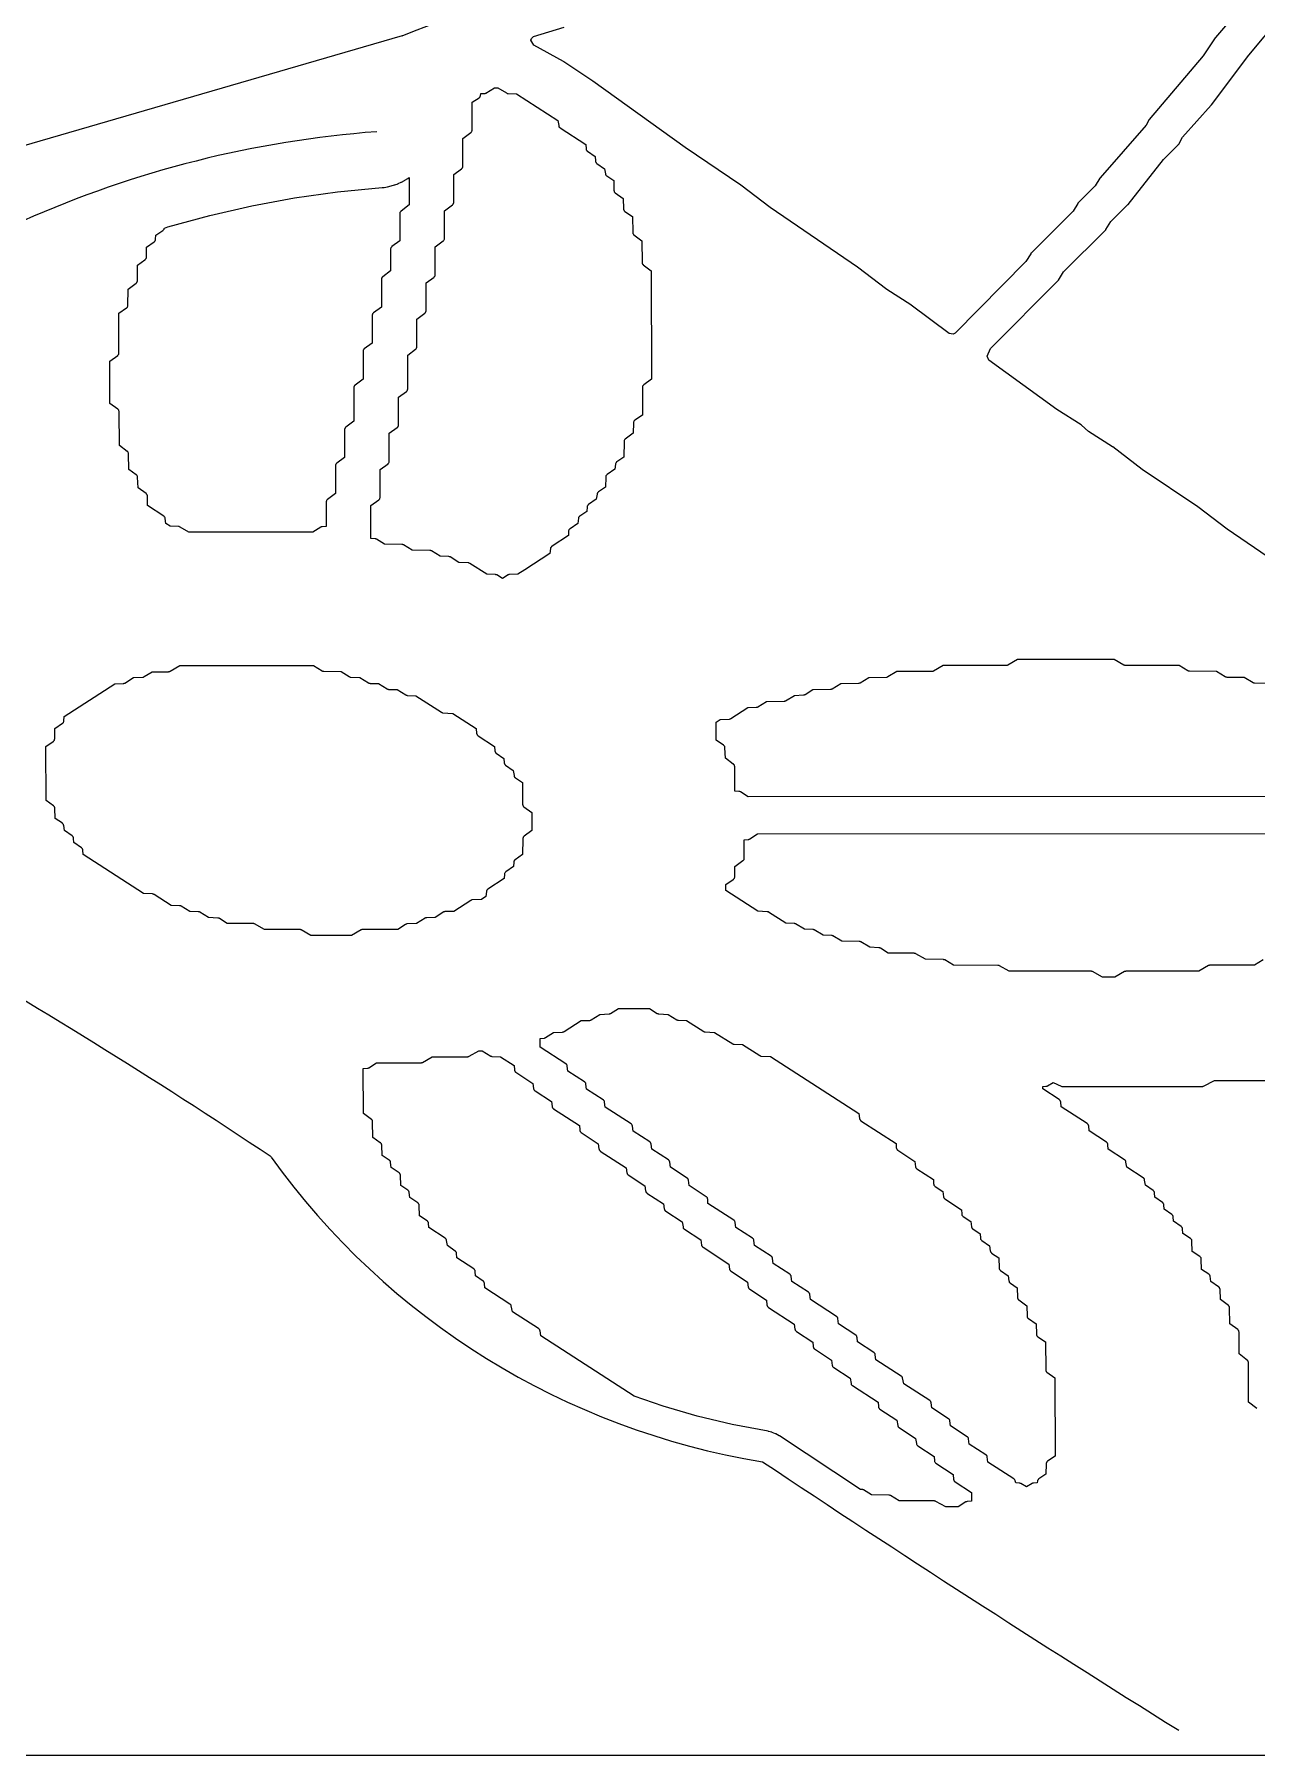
# Model space of a CAD drawing. Header units: inches. Extents: x 36 to 81.4, y 17.3 to 55.9.
# Drawn here: x 50.73 to 60.43, y 17.31 to 30.96 of the extents above; entities that cross this region are included whole.
import ezdxf

# ---------------------------------------------------------------- set-up
doc = ezdxf.new("R2010")
doc.units = ezdxf.units.IN
doc.layers.add('01_ORIGINAL_CAD', color=7, linetype='Continuous', lineweight=20)
doc.layers.add('03_ADDED_AREAS_SAME_COMPOSITION', color=7, linetype='Continuous', lineweight=15)

msp = doc.modelspace()

# ---------------------------------------------------------------- linework, layer by layer
at = {"layer": '01_ORIGINAL_CAD'}
msp.add_line((71.442, 17.312), (36.248, 17.312), dxfattribs=at)
for points in [[(53.65, 30.945, -0.14301), (60.243, 31.63, -0.286424), (65.36, 28.431), (66.481, 23.89, -0.272091), (64.9, 18.954), (63.661, 17.533)], [(53.65, 30.945), (50.4, 30.004), (48.095, 29.84), (45.427, 29.473), (42.376, 26.597), (41.758, 26.597, -0.10797), (36.248, 22.954)]]:
    msp.add_lwpolyline(points, format="xyb", dxfattribs=at)
for centre, radius, start, end in [((54.073, 21.787), 8.422, 94.2501, 114.0352), ((27.349, -15.654), 45.391, 56.1832, 60.407), ((57.468, 25.543), 5.979, 215.6658, 260.7622), ((129.159, 128.7), 131.041, 236.3299, 238.04792)]:
    msp.add_arc(centre, radius, start, end, dxfattribs=at)
at = {"layer": '03_ADDED_AREAS_SAME_COMPOSITION'}
for points in [[(60.277, 31.137), (60.101, 30.932), (60.099, 30.93), (60.003, 30.788), (59.576, 30.282), (59.574, 30.28), (59.573, 30.277), (59.552, 30.237), (59.187, 29.821), (59.184, 29.817), (59.147, 29.756), (59.013, 29.622), (59.011, 29.619), (59.009, 29.617), (58.972, 29.556), (58.64, 29.224), (58.638, 29.222), (58.637, 29.219), (58.597, 29.156), (58.038, 28.589), (58.02, 28.581), (57.99, 28.587), (57.688, 28.812), (57.686, 28.813), (57.494, 28.935), (57.263, 29.112), (57.262, 29.113), (56.569, 29.584), (56.338, 29.762), (56.337, 29.763), (55.894, 30.06), (55.163, 30.587), (55.162, 30.588), (54.932, 30.741), (54.93, 30.742), (54.695, 30.873), (54.671, 30.911), (54.676, 30.926), (54.693, 30.94), (54.935, 31.015)], [(60.887, 26.563), (60.194, 27.034), (59.963, 27.212), (59.962, 27.213), (59.519, 27.509), (59.288, 27.687), (59.286, 27.688), (59.095, 27.809), (59.04, 27.86), (59.036, 27.863), (58.844, 27.985), (58.305, 28.374), (58.29, 28.406), (58.317, 28.468), (58.854, 29.006), (58.856, 29.008), (58.857, 29.01), (58.897, 29.074), (59.229, 29.406), (59.231, 29.408), (59.232, 29.41), (59.272, 29.474), (59.406, 29.608), (59.408, 29.61), (59.69, 29.966), (59.806, 30.083), (59.808, 30.086), (59.81, 30.088), (59.841, 30.143), (60.068, 30.397), (60.069, 30.399), (60.366, 30.792), (60.732, 31.232)], [(61.318, 24.915), (56.395, 24.913), (56.333, 24.952), (56.33, 24.954), (56.327, 24.955), (56.325, 24.956), (56.322, 24.956), (56.289, 24.959), (56.288, 25.153), (56.287, 25.156), (56.287, 25.16), (56.286, 25.163), (56.284, 25.166), (56.282, 25.168), (56.28, 25.171), (56.277, 25.173), (56.214, 25.219), (56.211, 25.302), (56.211, 25.305), (56.21, 25.308), (56.209, 25.311), (56.207, 25.314), (56.205, 25.317), (56.203, 25.319), (56.2, 25.322), (56.14, 25.363), (56.14, 25.505), (56.172, 25.526), (56.245, 25.53), (56.248, 25.53), (56.252, 25.531), (56.254, 25.532), (56.257, 25.534), (56.393, 25.621), (56.459, 25.623), (56.462, 25.623), (56.465, 25.624), (56.468, 25.625), (56.471, 25.627), (56.54, 25.669), (56.68, 25.671), (56.683, 25.671), (56.686, 25.672), (56.689, 25.673), (56.692, 25.674), (56.762, 25.717), (56.835, 25.721), (56.839, 25.722), (56.842, 25.722), (56.845, 25.723), (56.847, 25.725), (56.909, 25.764), (57.049, 25.766), (57.052, 25.767), (57.055, 25.767), (57.058, 25.768), (57.061, 25.77), (57.13, 25.812), (57.27, 25.814), (57.273, 25.814), (57.276, 25.815), (57.28, 25.816), (57.283, 25.818), (57.352, 25.86), (57.491, 25.862), (57.495, 25.862), (57.498, 25.863), (57.501, 25.864), (57.504, 25.866), (57.573, 25.908), (57.852, 25.908), (57.855, 25.909), (57.859, 25.909), (57.862, 25.91), (57.865, 25.912), (57.942, 25.956), (58.443, 25.956), (58.446, 25.957), (58.449, 25.957), (58.452, 25.958), (58.455, 25.96), (58.532, 26.004), (59.297, 26.004), (59.374, 25.96), (59.377, 25.959), (59.38, 25.958), (59.383, 25.957), (59.386, 25.957), (59.813, 25.957), (59.883, 25.915), (59.886, 25.913), (59.889, 25.912), (59.892, 25.911), (59.895, 25.911), (60.109, 25.909), (60.178, 25.867), (60.181, 25.865), (60.184, 25.864), (60.187, 25.864), (60.191, 25.863), (60.33, 25.861), (60.4, 25.819), (60.403, 25.818), (60.406, 25.817), (60.409, 25.816), (60.412, 25.816), (60.552, 25.814)], [(60.48, 23.621), (60.411, 23.579), (60.058, 23.578), (60.055, 23.578), (60.052, 23.577), (60.049, 23.576), (60.046, 23.575), (59.969, 23.531), (59.394, 23.53), (59.391, 23.53), (59.387, 23.529), (59.384, 23.528), (59.381, 23.527), (59.304, 23.483), (59.205, 23.483), (59.127, 23.527), (59.124, 23.528), (59.121, 23.529), (59.118, 23.53), (59.115, 23.53), (58.466, 23.53), (58.389, 23.574), (58.386, 23.576), (58.383, 23.577), (58.379, 23.577), (58.376, 23.577), (58.023, 23.578), (57.954, 23.62), (57.951, 23.621), (57.948, 23.622), (57.945, 23.623), (57.941, 23.623), (57.801, 23.625), (57.724, 23.669), (57.721, 23.671), (57.718, 23.672), (57.715, 23.672), (57.711, 23.673), (57.506, 23.673), (57.444, 23.712), (57.442, 23.714), (57.439, 23.715), (57.435, 23.716), (57.432, 23.716), (57.359, 23.72), (57.289, 23.763), (57.286, 23.764), (57.283, 23.765), (57.279, 23.766), (57.276, 23.766), (57.137, 23.768), (57.067, 23.81), (57.064, 23.812), (57.061, 23.813), (57.058, 23.814), (57.055, 23.814), (56.989, 23.816), (56.919, 23.858), (56.916, 23.859), (56.913, 23.861), (56.91, 23.861), (56.907, 23.862), (56.841, 23.863), (56.771, 23.906), (56.769, 23.907), (56.766, 23.908), (56.762, 23.909), (56.759, 23.909), (56.694, 23.911), (56.557, 23.998), (56.555, 24), (56.552, 24.001), (56.549, 24.002), (56.545, 24.002), (56.472, 24.006), (56.217, 24.17), (56.217, 24.217), (56.277, 24.258), (56.28, 24.26), (56.282, 24.263), (56.284, 24.265), (56.286, 24.268), (56.287, 24.271), (56.288, 24.275), (56.288, 24.278), (56.29, 24.36), (56.353, 24.407), (56.356, 24.409), (56.358, 24.411), (56.36, 24.414), (56.362, 24.417), (56.363, 24.42), (56.363, 24.423), (56.364, 24.427), (56.364, 24.573), (56.396, 24.576), (56.399, 24.576), (56.402, 24.577), (56.405, 24.578), (56.408, 24.58), (56.469, 24.619), (62.254, 24.622)], [(60.43, 20.064), (60.365, 20.115), (60.364, 20.426), (60.364, 20.429), (60.363, 20.432), (60.362, 20.435), (60.361, 20.438), (60.359, 20.441), (60.357, 20.443), (60.355, 20.445), (60.29, 20.497), (60.289, 20.67), (60.288, 20.673), (60.288, 20.676), (60.287, 20.679), (60.285, 20.682), (60.283, 20.685), (60.281, 20.688), (60.278, 20.69), (60.215, 20.736), (60.214, 20.861), (60.214, 20.864), (60.213, 20.867), (60.212, 20.87), (60.211, 20.873), (60.209, 20.876), (60.207, 20.878), (60.204, 20.881), (60.141, 20.927), (60.138, 21.009), (60.137, 21.013), (60.137, 21.016), (60.135, 21.019), (60.134, 21.022), (60.132, 21.025), (60.129, 21.027), (60.127, 21.029), (60.065, 21.071), (60.059, 21.112), (60.059, 21.115), (60.058, 21.118), (60.057, 21.12), (60.055, 21.123), (60.053, 21.125), (60.051, 21.128), (60.048, 21.129), (59.992, 21.166), (59.989, 21.248), (59.989, 21.251), (59.988, 21.254), (59.987, 21.258), (59.985, 21.26), (59.983, 21.263), (59.981, 21.266), (59.978, 21.268), (59.918, 21.309), (59.915, 21.391), (59.915, 21.394), (59.914, 21.398), (59.913, 21.401), (59.911, 21.404), (59.909, 21.406), (59.907, 21.409), (59.904, 21.411), (59.843, 21.452), (59.841, 21.487), (59.84, 21.49), (59.84, 21.493), (59.838, 21.496), (59.837, 21.499), (59.835, 21.502), (59.832, 21.504), (59.83, 21.506), (59.769, 21.548), (59.767, 21.583), (59.766, 21.586), (59.765, 21.589), (59.764, 21.592), (59.763, 21.595), (59.761, 21.597), (59.758, 21.599), (59.756, 21.601), (59.695, 21.643), (59.693, 21.678), (59.692, 21.681), (59.691, 21.684), (59.69, 21.687), (59.688, 21.69), (59.686, 21.693), (59.684, 21.695), (59.682, 21.697), (59.621, 21.739), (59.618, 21.773), (59.618, 21.777), (59.617, 21.78), (59.616, 21.783), (59.614, 21.785), (59.612, 21.788), (59.61, 21.79), (59.608, 21.792), (59.546, 21.835), (59.54, 21.875), (59.54, 21.878), (59.539, 21.881), (59.537, 21.884), (59.536, 21.886), (59.534, 21.889), (59.532, 21.891), (59.529, 21.893), (59.398, 21.978), (59.392, 22.018), (59.392, 22.021), (59.391, 22.024), (59.389, 22.027), (59.388, 22.029), (59.386, 22.032), (59.383, 22.034), (59.381, 22.036), (59.25, 22.12), (59.248, 22.155), (59.248, 22.158), (59.247, 22.161), (59.245, 22.164), (59.244, 22.167), (59.242, 22.17), (59.24, 22.172), (59.237, 22.174), (59.101, 22.264), (59.096, 22.304), (59.095, 22.307), (59.094, 22.31), (59.093, 22.313), (59.091, 22.316), (59.089, 22.318), (59.087, 22.32), (59.085, 22.322), (58.879, 22.455), (58.874, 22.495), (58.873, 22.498), (58.872, 22.501), (58.871, 22.504), (58.869, 22.506), (58.867, 22.509), (58.865, 22.511), (58.863, 22.513), (58.733, 22.597), (58.733, 22.617), (58.757, 22.618), (58.76, 22.618), (58.763, 22.619), (58.766, 22.62), (58.769, 22.622), (58.815, 22.649), (58.877, 22.619), (58.879, 22.618), (58.882, 22.617), (58.885, 22.616), (58.888, 22.616), (59.995, 22.617), (59.998, 22.617), (60.001, 22.617), (60.004, 22.618), (60.007, 22.619), (60.093, 22.664), (60.52, 22.665)]]:
    msp.add_lwpolyline(points, dxfattribs=at)
for points in [[(54.478, 30.493), (54.481, 30.491), (54.484, 30.49), (54.487, 30.489), (54.49, 30.489), (54.556, 30.487), (54.886, 30.274), (54.892, 30.234), (54.892, 30.231), (54.893, 30.228), (54.894, 30.226), (54.896, 30.223), (54.898, 30.221), (54.9, 30.219), (54.903, 30.217), (55.107, 30.084), (55.11, 30.05), (55.11, 30.047), (55.111, 30.043), (55.112, 30.041), (55.114, 30.038), (55.116, 30.035), (55.118, 30.033), (55.121, 30.031), (55.181, 29.989), (55.184, 29.954), (55.184, 29.951), (55.185, 29.948), (55.186, 29.945), (55.188, 29.942), (55.19, 29.94), (55.192, 29.937), (55.195, 29.935), (55.256, 29.893), (55.262, 29.853), (55.263, 29.85), (55.264, 29.847), (55.265, 29.844), (55.266, 29.842), (55.268, 29.839), (55.271, 29.837), (55.273, 29.835), (55.329, 29.799), (55.33, 29.722), (55.33, 29.719), (55.331, 29.716), (55.332, 29.713), (55.333, 29.71), (55.335, 29.707), (55.338, 29.705), (55.34, 29.702), (55.403, 29.656), (55.406, 29.574), (55.407, 29.57), (55.408, 29.567), (55.409, 29.564), (55.41, 29.561), (55.412, 29.558), (55.415, 29.556), (55.417, 29.554), (55.477, 29.513), (55.479, 29.388), (55.479, 29.385), (55.479, 29.382), (55.481, 29.379), (55.482, 29.376), (55.484, 29.373), (55.486, 29.371), (55.489, 29.368), (55.552, 29.322), (55.553, 29.15), (55.553, 29.147), (55.554, 29.143), (55.555, 29.14), (55.557, 29.137), (55.559, 29.135), (55.561, 29.132), (55.563, 29.13), (55.626, 29.084), (55.629, 28.225), (55.566, 28.179), (55.564, 28.176), (55.561, 28.174), (55.56, 28.171), (55.558, 28.168), (55.557, 28.165), (55.556, 28.162), (55.556, 28.158), (55.556, 27.939), (55.496, 27.898), (55.494, 27.896), (55.491, 27.893), (55.489, 27.891), (55.488, 27.888), (55.486, 27.884), (55.486, 27.881), (55.485, 27.878), (55.483, 27.795), (55.42, 27.749), (55.417, 27.747), (55.415, 27.744), (55.413, 27.742), (55.412, 27.739), (55.411, 27.736), (55.41, 27.732), (55.41, 27.729), (55.409, 27.605), (55.354, 27.568), (55.351, 27.567), (55.349, 27.565), (55.347, 27.562), (55.345, 27.56), (55.344, 27.557), (55.343, 27.554), (55.343, 27.551), (55.337, 27.51), (55.276, 27.468), (55.273, 27.466), (55.271, 27.464), (55.269, 27.461), (55.267, 27.458), (55.266, 27.455), (55.265, 27.452), (55.265, 27.448), (55.263, 27.367), (55.207, 27.33), (55.204, 27.328), (55.202, 27.326), (55.2, 27.324), (55.199, 27.321), (55.197, 27.318), (55.196, 27.315), (55.196, 27.312), (55.19, 27.272), (55.129, 27.23), (55.126, 27.228), (55.124, 27.225), (55.122, 27.223), (55.121, 27.22), (55.119, 27.217), (55.119, 27.214), (55.118, 27.211), (55.116, 27.176), (55.06, 27.139), (55.057, 27.137), (55.055, 27.135), (55.053, 27.133), (55.051, 27.13), (55.05, 27.127), (55.049, 27.124), (55.049, 27.121), (55.043, 27.081), (54.982, 27.039), (54.979, 27.037), (54.977, 27.034), (54.975, 27.032), (54.973, 27.029), (54.972, 27.026), (54.971, 27.023), (54.971, 27.02), (54.969, 26.985), (54.839, 26.9), (54.836, 26.898), (54.834, 26.896), (54.832, 26.894), (54.831, 26.891), (54.829, 26.889), (54.828, 26.886), (54.828, 26.883), (54.822, 26.843), (54.623, 26.713), (54.567, 26.677), (54.502, 26.676), (54.499, 26.675), (54.496, 26.675), (54.493, 26.673), (54.49, 26.672), (54.445, 26.645), (54.4, 26.672), (54.397, 26.673), (54.394, 26.674), (54.391, 26.675), (54.388, 26.675), (54.322, 26.677), (54.186, 26.764), (54.183, 26.766), (54.18, 26.767), (54.177, 26.768), (54.174, 26.768), (54.1, 26.772), (54.03, 26.815), (54.028, 26.816), (54.025, 26.817), (54.021, 26.818), (54.018, 26.818), (53.952, 26.82), (53.883, 26.862), (53.88, 26.864), (53.877, 26.865), (53.873, 26.866), (53.87, 26.866), (53.73, 26.868), (53.661, 26.91), (53.658, 26.912), (53.655, 26.913), (53.652, 26.913), (53.648, 26.914), (53.509, 26.916), (53.447, 26.955), (53.444, 26.956), (53.441, 26.958), (53.439, 26.958), (53.436, 26.959), (53.403, 26.961), (53.402, 27.222), (53.465, 27.268), (53.467, 27.27), (53.47, 27.273), (53.472, 27.276), (53.473, 27.279), (53.474, 27.282), (53.475, 27.285), (53.475, 27.288), (53.475, 27.508), (53.538, 27.554), (53.54, 27.557), (53.543, 27.559), (53.545, 27.562), (53.546, 27.565), (53.547, 27.568), (53.548, 27.571), (53.548, 27.575), (53.548, 27.795), (53.611, 27.841), (53.613, 27.843), (53.616, 27.845), (53.618, 27.848), (53.619, 27.851), (53.62, 27.854), (53.621, 27.858), (53.621, 27.861), (53.621, 28.081), (53.684, 28.127), (53.686, 28.129), (53.689, 28.132), (53.691, 28.134), (53.692, 28.137), (53.693, 28.141), (53.694, 28.144), (53.694, 28.147), (53.694, 28.415), (53.757, 28.461), (53.759, 28.463), (53.762, 28.466), (53.763, 28.469), (53.765, 28.472), (53.766, 28.475), (53.767, 28.478), (53.767, 28.481), (53.767, 28.701), (53.83, 28.747), (53.832, 28.75), (53.835, 28.752), (53.836, 28.755), (53.838, 28.758), (53.839, 28.761), (53.84, 28.764), (53.84, 28.768), (53.84, 28.988), (53.903, 29.034), (53.905, 29.036), (53.908, 29.038), (53.909, 29.041), (53.911, 29.044), (53.912, 29.047), (53.913, 29.051), (53.913, 29.054), (53.913, 29.274), (53.976, 29.32), (53.978, 29.322), (53.981, 29.325), (53.982, 29.327), (53.984, 29.33), (53.985, 29.334), (53.986, 29.337), (53.986, 29.34), (53.986, 29.56), (54.049, 29.606), (54.051, 29.609), (54.054, 29.611), (54.055, 29.614), (54.057, 29.617), (54.058, 29.62), (54.059, 29.623), (54.059, 29.627), (54.059, 29.847), (54.122, 29.893), (54.124, 29.895), (54.126, 29.897), (54.128, 29.9), (54.13, 29.903), (54.131, 29.906), (54.132, 29.91), (54.132, 29.913), (54.132, 30.133), (54.195, 30.179), (54.197, 30.181), (54.199, 30.184), (54.201, 30.186), (54.203, 30.189), (54.204, 30.193), (54.205, 30.196), (54.205, 30.199), (54.205, 30.419), (54.261, 30.455), (54.263, 30.457), (54.266, 30.459), (54.268, 30.462), (54.269, 30.465), (54.27, 30.468), (54.271, 30.471), (54.274, 30.488), (54.303, 30.489), (54.306, 30.489), (54.309, 30.49), (54.312, 30.491), (54.315, 30.492), (54.384, 30.535), (54.409, 30.535)], [(51.764, 29.422), (51.792, 29.431), (52.124, 29.522), (52.459, 29.599), (52.797, 29.661), (53.138, 29.709), (53.491, 29.743), (53.492, 29.743), (53.506, 29.745), (53.507, 29.745), (53.533, 29.749), (53.535, 29.749), (53.563, 29.756), (53.564, 29.756), (53.589, 29.764), (53.591, 29.764), (53.618, 29.774), (53.619, 29.775), (53.643, 29.786), (53.645, 29.786), (53.67, 29.8), (53.671, 29.801), (53.694, 29.815), (53.695, 29.815), (53.705, 29.822), (53.705, 29.607), (53.641, 29.556), (53.638, 29.553), (53.636, 29.551), (53.634, 29.548), (53.633, 29.545), (53.632, 29.542), (53.631, 29.539), (53.631, 29.536), (53.632, 29.321), (53.569, 29.275), (53.567, 29.273), (53.564, 29.27), (53.562, 29.268), (53.561, 29.265), (53.56, 29.262), (53.559, 29.258), (53.559, 29.255), (53.559, 29.083), (53.496, 29.036), (53.493, 29.034), (53.491, 29.032), (53.489, 29.029), (53.488, 29.026), (53.487, 29.023), (53.486, 29.02), (53.486, 29.016), (53.486, 28.796), (53.423, 28.75), (53.42, 28.748), (53.418, 28.746), (53.416, 28.743), (53.415, 28.74), (53.414, 28.737), (53.413, 28.733), (53.413, 28.73), (53.413, 28.51), (53.35, 28.464), (53.347, 28.462), (53.345, 28.459), (53.343, 28.456), (53.342, 28.453), (53.341, 28.45), (53.34, 28.447), (53.34, 28.444), (53.34, 28.224), (53.277, 28.177), (53.274, 28.175), (53.272, 28.173), (53.27, 28.17), (53.269, 28.167), (53.268, 28.164), (53.267, 28.161), (53.267, 28.157), (53.267, 27.89), (53.204, 27.843), (53.202, 27.841), (53.199, 27.839), (53.197, 27.836), (53.196, 27.833), (53.195, 27.83), (53.194, 27.827), (53.194, 27.823), (53.194, 27.603), (53.131, 27.557), (53.129, 27.555), (53.126, 27.553), (53.124, 27.55), (53.123, 27.547), (53.122, 27.544), (53.121, 27.54), (53.121, 27.537), (53.121, 27.317), (53.058, 27.271), (53.056, 27.269), (53.053, 27.266), (53.051, 27.263), (53.05, 27.26), (53.049, 27.257), (53.048, 27.254), (53.048, 27.251), (53.048, 27.057), (53.015, 27.054), (53.012, 27.054), (53.009, 27.053), (53.007, 27.052), (53.004, 27.05), (52.942, 27.011), (51.958, 27.01), (51.888, 27.052), (51.885, 27.054), (51.882, 27.055), (51.879, 27.056), (51.876, 27.056), (51.81, 27.058), (51.776, 27.08), (51.771, 27.12), (51.77, 27.123), (51.769, 27.126), (51.768, 27.129), (51.766, 27.131), (51.764, 27.134), (51.762, 27.136), (51.76, 27.137), (51.63, 27.222), (51.629, 27.298), (51.629, 27.301), (51.628, 27.305), (51.627, 27.308), (51.625, 27.311), (51.623, 27.313), (51.621, 27.316), (51.619, 27.318), (51.555, 27.364), (51.552, 27.447), (51.552, 27.45), (51.551, 27.453), (51.55, 27.456), (51.548, 27.459), (51.546, 27.462), (51.544, 27.464), (51.541, 27.466), (51.481, 27.508), (51.48, 27.632), (51.48, 27.635), (51.479, 27.638), (51.478, 27.642), (51.477, 27.645), (51.475, 27.647), (51.473, 27.65), (51.47, 27.652), (51.407, 27.698), (51.405, 27.966), (51.405, 27.969), (51.404, 27.972), (51.403, 27.976), (51.402, 27.978), (51.4, 27.981), (51.398, 27.984), (51.395, 27.986), (51.332, 28.032), (51.331, 28.366), (51.394, 28.412), (51.396, 28.414), (51.399, 28.417), (51.4, 28.42), (51.402, 28.423), (51.403, 28.426), (51.404, 28.429), (51.404, 28.432), (51.404, 28.748), (51.464, 28.789), (51.466, 28.791), (51.469, 28.793), (51.471, 28.796), (51.472, 28.799), (51.473, 28.802), (51.474, 28.805), (51.474, 28.809), (51.477, 28.939), (51.54, 28.985), (51.542, 28.987), (51.545, 28.99), (51.546, 28.992), (51.548, 28.995), (51.549, 28.998), (51.55, 29.002), (51.55, 29.005), (51.55, 29.129), (51.61, 29.17), (51.613, 29.172), (51.615, 29.175), (51.617, 29.178), (51.619, 29.181), (51.62, 29.184), (51.621, 29.187), (51.621, 29.19), (51.623, 29.272), (51.684, 29.314), (51.686, 29.316), (51.688, 29.318), (51.69, 29.32), (51.692, 29.323), (51.693, 29.326), (51.694, 29.329), (51.694, 29.333), (51.696, 29.367), (51.753, 29.404), (51.755, 29.406), (51.758, 29.408), (51.759, 29.411), (51.761, 29.413), (51.762, 29.416), (51.763, 29.419)], [(52.946, 25.953), (53.015, 25.911), (53.018, 25.91), (53.021, 25.909), (53.024, 25.908), (53.028, 25.908), (53.167, 25.906), (53.229, 25.866), (53.232, 25.865), (53.235, 25.864), (53.238, 25.863), (53.241, 25.863), (53.314, 25.858), (53.384, 25.816), (53.387, 25.814), (53.39, 25.813), (53.393, 25.813), (53.397, 25.812), (53.463, 25.811), (53.532, 25.768), (53.535, 25.767), (53.538, 25.766), (53.541, 25.765), (53.545, 25.765), (53.61, 25.763), (53.68, 25.721), (53.683, 25.719), (53.686, 25.718), (53.689, 25.717), (53.692, 25.717), (53.758, 25.715), (53.962, 25.584), (53.964, 25.582), (53.967, 25.581), (53.97, 25.58), (53.973, 25.58), (54.053, 25.573), (54.236, 25.455), (54.241, 25.415), (54.242, 25.412), (54.243, 25.409), (54.244, 25.406), (54.246, 25.404), (54.248, 25.401), (54.25, 25.399), (54.252, 25.397), (54.383, 25.312), (54.385, 25.278), (54.386, 25.275), (54.387, 25.272), (54.388, 25.269), (54.39, 25.266), (54.391, 25.263), (54.394, 25.261), (54.396, 25.259), (54.457, 25.217), (54.46, 25.183), (54.46, 25.179), (54.461, 25.176), (54.462, 25.173), (54.464, 25.171), (54.466, 25.168), (54.468, 25.166), (54.47, 25.164), (54.532, 25.121), (54.538, 25.081), (54.538, 25.078), (54.539, 25.075), (54.541, 25.072), (54.542, 25.07), (54.544, 25.067), (54.546, 25.065), (54.549, 25.063), (54.605, 25.027), (54.606, 24.855), (54.606, 24.852), (54.607, 24.849), (54.608, 24.845), (54.609, 24.842), (54.611, 24.84), (54.614, 24.837), (54.616, 24.835), (54.679, 24.789), (54.68, 24.646), (54.617, 24.6), (54.614, 24.597), (54.612, 24.595), (54.61, 24.592), (54.609, 24.589), (54.608, 24.586), (54.607, 24.583), (54.607, 24.579), (54.606, 24.455), (54.547, 24.414), (54.544, 24.412), (54.542, 24.41), (54.54, 24.407), (54.538, 24.404), (54.537, 24.401), (54.536, 24.398), (54.536, 24.395), (54.534, 24.36), (54.473, 24.319), (54.47, 24.317), (54.468, 24.314), (54.466, 24.312), (54.465, 24.309), (54.463, 24.306), (54.463, 24.303), (54.462, 24.3), (54.46, 24.265), (54.33, 24.18), (54.328, 24.178), (54.325, 24.176), (54.323, 24.174), (54.322, 24.171), (54.32, 24.169), (54.319, 24.166), (54.319, 24.163), (54.314, 24.123), (54.279, 24.1), (54.206, 24.096), (54.203, 24.096), (54.2, 24.095), (54.197, 24.094), (54.194, 24.092), (54.059, 24.005), (53.993, 24.003), (53.99, 24.003), (53.987, 24.002), (53.984, 24.001), (53.981, 24), (53.911, 23.957), (53.845, 23.955), (53.842, 23.955), (53.839, 23.954), (53.836, 23.953), (53.833, 23.952), (53.763, 23.909), (53.69, 23.905), (53.687, 23.905), (53.684, 23.904), (53.681, 23.903), (53.678, 23.901), (53.616, 23.862), (53.337, 23.861), (53.334, 23.861), (53.331, 23.861), (53.328, 23.859), (53.325, 23.858), (53.248, 23.814), (52.927, 23.814), (52.849, 23.858), (52.846, 23.859), (52.843, 23.86), (52.84, 23.861), (52.837, 23.861), (52.557, 23.861), (52.48, 23.905), (52.477, 23.907), (52.474, 23.908), (52.471, 23.908), (52.468, 23.909), (52.262, 23.909), (52.201, 23.948), (52.198, 23.95), (52.195, 23.951), (52.192, 23.952), (52.189, 23.952), (52.115, 23.956), (52.045, 23.999), (52.042, 24), (52.039, 24.001), (52.036, 24.002), (52.033, 24.002), (51.967, 24.004), (51.897, 24.046), (51.894, 24.048), (51.891, 24.049), (51.888, 24.05), (51.885, 24.05), (51.819, 24.052), (51.683, 24.139), (51.68, 24.14), (51.677, 24.142), (51.674, 24.142), (51.671, 24.143), (51.598, 24.147), (51.12, 24.455), (51.118, 24.489), (51.118, 24.492), (51.117, 24.495), (51.115, 24.498), (51.114, 24.501), (51.112, 24.504), (51.11, 24.506), (51.107, 24.508), (51.046, 24.55), (51.044, 24.584), (51.043, 24.588), (51.043, 24.591), (51.041, 24.594), (51.04, 24.596), (51.038, 24.599), (51.036, 24.601), (51.033, 24.603), (50.971, 24.646), (50.966, 24.686), (50.965, 24.689), (50.964, 24.692), (50.963, 24.695), (50.961, 24.697), (50.959, 24.7), (50.957, 24.702), (50.955, 24.704), (50.898, 24.74), (50.895, 24.822), (50.895, 24.825), (50.894, 24.829), (50.893, 24.832), (50.892, 24.835), (50.89, 24.837), (50.887, 24.84), (50.885, 24.842), (50.825, 24.883), (50.823, 25.312), (50.883, 25.353), (50.886, 25.355), (50.888, 25.357), (50.89, 25.36), (50.892, 25.363), (50.893, 25.366), (50.893, 25.369), (50.894, 25.373), (50.896, 25.455), (50.956, 25.496), (50.959, 25.498), (50.961, 25.5), (50.963, 25.503), (50.965, 25.506), (50.966, 25.509), (50.967, 25.512), (50.967, 25.515), (50.969, 25.549), (51.371, 25.81), (51.436, 25.811), (51.44, 25.812), (51.443, 25.812), (51.446, 25.814), (51.449, 25.815), (51.518, 25.858), (51.592, 25.862), (51.595, 25.862), (51.598, 25.863), (51.601, 25.864), (51.604, 25.866), (51.666, 25.905), (51.797, 25.905), (51.8, 25.906), (51.803, 25.906), (51.806, 25.907), (51.809, 25.909), (51.886, 25.953)], [(55.612, 23.235), (55.674, 23.196), (55.677, 23.194), (55.68, 23.193), (55.683, 23.192), (55.686, 23.192), (55.759, 23.188), (55.829, 23.145), (55.832, 23.144), (55.835, 23.143), (55.838, 23.142), (55.842, 23.142), (55.907, 23.14), (56.043, 23.053), (56.046, 23.051), (56.049, 23.05), (56.052, 23.049), (56.055, 23.049), (56.129, 23.045), (56.273, 22.955), (56.276, 22.953), (56.279, 22.952), (56.282, 22.951), (56.285, 22.951), (56.351, 22.949), (56.487, 22.862), (56.49, 22.86), (56.493, 22.859), (56.496, 22.858), (56.499, 22.858), (56.572, 22.854), (57.273, 22.403), (57.278, 22.363), (57.279, 22.36), (57.28, 22.357), (57.281, 22.354), (57.283, 22.351), (57.285, 22.349), (57.287, 22.347), (57.289, 22.345), (57.568, 22.165), (57.57, 22.13), (57.571, 22.127), (57.572, 22.124), (57.573, 22.121), (57.574, 22.118), (57.576, 22.116), (57.579, 22.113), (57.581, 22.111), (57.717, 22.021), (57.722, 21.981), (57.723, 21.978), (57.724, 21.975), (57.725, 21.972), (57.727, 21.97), (57.729, 21.967), (57.731, 21.965), (57.733, 21.963), (57.864, 21.879), (57.866, 21.844), (57.867, 21.841), (57.868, 21.838), (57.869, 21.835), (57.871, 21.832), (57.872, 21.83), (57.875, 21.827), (57.877, 21.825), (57.939, 21.783), (57.945, 21.743), (57.945, 21.74), (57.946, 21.737), (57.947, 21.734), (57.949, 21.731), (57.951, 21.729), (57.953, 21.727), (57.956, 21.725), (58.086, 21.64), (58.089, 21.606), (58.089, 21.603), (58.09, 21.599), (58.091, 21.596), (58.093, 21.594), (58.095, 21.591), (58.097, 21.589), (58.1, 21.587), (58.161, 21.545), (58.167, 21.504), (58.167, 21.501), (58.168, 21.498), (58.17, 21.495), (58.171, 21.493), (58.173, 21.491), (58.175, 21.488), (58.178, 21.487), (58.235, 21.449), (58.237, 21.415), (58.237, 21.412), (58.238, 21.409), (58.239, 21.406), (58.241, 21.403), (58.243, 21.4), (58.245, 21.398), (58.248, 21.396), (58.31, 21.354), (58.315, 21.313), (58.316, 21.31), (58.317, 21.307), (58.318, 21.305), (58.32, 21.302), (58.322, 21.3), (58.324, 21.298), (58.326, 21.296), (58.382, 21.259), (58.385, 21.177), (58.386, 21.174), (58.386, 21.171), (58.388, 21.168), (58.389, 21.165), (58.391, 21.162), (58.394, 21.16), (58.396, 21.158), (58.458, 21.115), (58.463, 21.075), (58.464, 21.072), (58.465, 21.069), (58.466, 21.066), (58.468, 21.064), (58.47, 21.061), (58.472, 21.059), (58.475, 21.057), (58.53, 21.021), (58.531, 20.944), (58.532, 20.941), (58.532, 20.938), (58.533, 20.935), (58.535, 20.932), (58.537, 20.929), (58.539, 20.927), (58.542, 20.924), (58.605, 20.878), (58.608, 20.796), (58.608, 20.792), (58.609, 20.789), (58.61, 20.786), (58.612, 20.783), (58.614, 20.78), (58.616, 20.778), (58.619, 20.776), (58.679, 20.735), (58.682, 20.653), (58.683, 20.649), (58.683, 20.646), (58.685, 20.643), (58.686, 20.64), (58.688, 20.637), (58.691, 20.635), (58.693, 20.633), (58.753, 20.592), (58.755, 20.372), (58.755, 20.369), (58.756, 20.365), (58.757, 20.362), (58.758, 20.359), (58.76, 20.357), (58.762, 20.354), (58.765, 20.352), (58.828, 20.306), (58.83, 19.686), (58.77, 19.645), (58.767, 19.643), (58.765, 19.64), (58.763, 19.637), (58.761, 19.635), (58.76, 19.631), (58.76, 19.628), (58.759, 19.625), (58.757, 19.543), (58.701, 19.506), (58.698, 19.504), (58.696, 19.502), (58.694, 19.499), (58.692, 19.496), (58.691, 19.493), (58.69, 19.49), (58.687, 19.474), (58.658, 19.473), (58.655, 19.472), (58.652, 19.472), (58.65, 19.471), (58.647, 19.469), (58.602, 19.442), (58.557, 19.469), (58.554, 19.47), (58.551, 19.472), (58.548, 19.472), (58.545, 19.473), (58.517, 19.474), (58.513, 19.49), (58.512, 19.493), (58.511, 19.497), (58.509, 19.499), (58.507, 19.502), (58.505, 19.504), (58.502, 19.506), (58.297, 19.639), (58.291, 19.68), (58.291, 19.683), (58.29, 19.685), (58.289, 19.688), (58.287, 19.691), (58.285, 19.693), (58.283, 19.695), (58.28, 19.697), (58.149, 19.782), (58.143, 19.823), (58.143, 19.826), (58.142, 19.829), (58.14, 19.831), (58.139, 19.834), (58.137, 19.836), (58.135, 19.838), (58.132, 19.84), (58.001, 19.926), (57.995, 19.966), (57.995, 19.969), (57.994, 19.972), (57.992, 19.974), (57.991, 19.977), (57.989, 19.979), (57.986, 19.981), (57.984, 19.983), (57.853, 20.069), (57.847, 20.109), (57.846, 20.112), (57.845, 20.115), (57.844, 20.117), (57.843, 20.12), (57.841, 20.122), (57.838, 20.125), (57.836, 20.126), (57.629, 20.26), (57.619, 20.306), (57.619, 20.309), (57.617, 20.312), (57.616, 20.314), (57.614, 20.317), (57.611, 20.319), (57.609, 20.321), (57.408, 20.45), (57.403, 20.49), (57.402, 20.493), (57.401, 20.496), (57.4, 20.499), (57.398, 20.502), (57.396, 20.504), (57.394, 20.506), (57.392, 20.508), (57.261, 20.593), (57.259, 20.627), (57.258, 20.63), (57.257, 20.633), (57.256, 20.636), (57.255, 20.639), (57.253, 20.642), (57.25, 20.644), (57.248, 20.646), (57.112, 20.736), (57.107, 20.776), (57.106, 20.779), (57.105, 20.782), (57.104, 20.785), (57.102, 20.788), (57.1, 20.79), (57.098, 20.792), (57.095, 20.794), (56.89, 20.927), (56.885, 20.967), (56.884, 20.97), (56.883, 20.973), (56.882, 20.976), (56.88, 20.978), (56.878, 20.981), (56.876, 20.983), (56.873, 20.985), (56.742, 21.07), (56.736, 21.11), (56.736, 21.113), (56.735, 21.116), (56.734, 21.119), (56.732, 21.122), (56.73, 21.124), (56.728, 21.126), (56.725, 21.128), (56.594, 21.213), (56.588, 21.253), (56.588, 21.256), (56.587, 21.259), (56.585, 21.262), (56.584, 21.265), (56.582, 21.267), (56.58, 21.269), (56.577, 21.271), (56.446, 21.356), (56.44, 21.396), (56.44, 21.399), (56.439, 21.402), (56.437, 21.405), (56.436, 21.408), (56.434, 21.41), (56.431, 21.412), (56.429, 21.414), (56.298, 21.499), (56.292, 21.539), (56.291, 21.542), (56.29, 21.545), (56.289, 21.548), (56.287, 21.551), (56.286, 21.553), (56.283, 21.555), (56.281, 21.557), (56.076, 21.69), (56.074, 21.724), (56.073, 21.727), (56.073, 21.73), (56.071, 21.733), (56.07, 21.736), (56.068, 21.739), (56.065, 21.741), (56.063, 21.743), (55.927, 21.833), (55.922, 21.873), (55.921, 21.876), (55.92, 21.879), (55.919, 21.882), (55.917, 21.885), (55.915, 21.887), (55.913, 21.889), (55.911, 21.891), (55.779, 21.976), (55.774, 22.016), (55.773, 22.019), (55.772, 22.022), (55.771, 22.025), (55.769, 22.028), (55.767, 22.03), (55.765, 22.032), (55.763, 22.034), (55.631, 22.119), (55.626, 22.159), (55.625, 22.162), (55.624, 22.165), (55.623, 22.168), (55.621, 22.171), (55.619, 22.173), (55.617, 22.175), (55.614, 22.177), (55.483, 22.262), (55.477, 22.303), (55.477, 22.306), (55.476, 22.308), (55.475, 22.311), (55.473, 22.314), (55.471, 22.316), (55.469, 22.318), (55.466, 22.32), (55.261, 22.453), (55.255, 22.493), (55.255, 22.496), (55.254, 22.499), (55.252, 22.502), (55.251, 22.505), (55.249, 22.507), (55.247, 22.509), (55.244, 22.511), (55.113, 22.596), (55.107, 22.636), (55.107, 22.639), (55.106, 22.642), (55.104, 22.645), (55.103, 22.648), (55.101, 22.65), (55.099, 22.652), (55.096, 22.654), (54.965, 22.739), (54.959, 22.779), (54.958, 22.782), (54.958, 22.785), (54.956, 22.788), (54.955, 22.791), (54.953, 22.793), (54.95, 22.795), (54.948, 22.797), (54.744, 22.929), (54.744, 22.998), (54.776, 23), (54.779, 23.001), (54.782, 23.002), (54.785, 23.003), (54.788, 23.004), (54.85, 23.044), (54.923, 23.048), (54.927, 23.049), (54.93, 23.049), (54.933, 23.051), (54.935, 23.052), (55.071, 23.139), (55.137, 23.141), (55.14, 23.141), (55.143, 23.142), (55.146, 23.143), (55.149, 23.145), (55.219, 23.187), (55.292, 23.192), (55.295, 23.192), (55.298, 23.193), (55.301, 23.194), (55.304, 23.195), (55.366, 23.235)], [(54.353, 22.858), (54.356, 22.857), (54.359, 22.856), (54.362, 22.855), (54.365, 22.855), (54.431, 22.853), (54.538, 22.784), (54.541, 22.749), (54.541, 22.746), (54.542, 22.743), (54.543, 22.74), (54.545, 22.737), (54.547, 22.734), (54.549, 22.732), (54.552, 22.73), (54.687, 22.64), (54.693, 22.6), (54.693, 22.597), (54.694, 22.594), (54.696, 22.591), (54.697, 22.589), (54.699, 22.586), (54.701, 22.584), (54.704, 22.582), (54.835, 22.497), (54.841, 22.457), (54.841, 22.454), (54.842, 22.451), (54.844, 22.448), (54.845, 22.446), (54.847, 22.443), (54.85, 22.441), (54.852, 22.439), (55.057, 22.307), (55.059, 22.272), (55.059, 22.269), (55.06, 22.266), (55.062, 22.263), (55.063, 22.26), (55.065, 22.257), (55.068, 22.255), (55.07, 22.253), (55.206, 22.163), (55.211, 22.123), (55.212, 22.12), (55.213, 22.117), (55.214, 22.114), (55.216, 22.112), (55.218, 22.109), (55.22, 22.107), (55.222, 22.105), (55.428, 21.972), (55.433, 21.932), (55.434, 21.929), (55.435, 21.926), (55.436, 21.924), (55.438, 21.921), (55.44, 21.919), (55.442, 21.916), (55.444, 21.915), (55.576, 21.829), (55.581, 21.789), (55.582, 21.786), (55.583, 21.783), (55.584, 21.78), (55.586, 21.778), (55.588, 21.776), (55.59, 21.773), (55.592, 21.772), (55.724, 21.686), (55.729, 21.646), (55.73, 21.643), (55.731, 21.64), (55.732, 21.637), (55.734, 21.635), (55.736, 21.632), (55.738, 21.63), (55.741, 21.629), (55.872, 21.543), (55.878, 21.503), (55.878, 21.5), (55.879, 21.497), (55.88, 21.494), (55.882, 21.492), (55.884, 21.489), (55.886, 21.487), (55.889, 21.485), (56.02, 21.4), (56.026, 21.36), (56.026, 21.357), (56.027, 21.354), (56.029, 21.351), (56.03, 21.349), (56.032, 21.346), (56.034, 21.344), (56.037, 21.342), (56.242, 21.209), (56.248, 21.169), (56.248, 21.166), (56.249, 21.163), (56.251, 21.16), (56.252, 21.158), (56.254, 21.156), (56.257, 21.153), (56.259, 21.152), (56.39, 21.066), (56.396, 21.026), (56.397, 21.023), (56.397, 21.02), (56.399, 21.017), (56.4, 21.015), (56.402, 21.012), (56.405, 21.01), (56.407, 21.009), (56.539, 20.923), (56.544, 20.883), (56.545, 20.88), (56.546, 20.877), (56.547, 20.874), (56.549, 20.872), (56.551, 20.869), (56.553, 20.867), (56.555, 20.865), (56.761, 20.732), (56.766, 20.692), (56.767, 20.689), (56.768, 20.686), (56.769, 20.684), (56.771, 20.681), (56.773, 20.679), (56.775, 20.677), (56.777, 20.675), (56.908, 20.59), (56.91, 20.555), (56.911, 20.552), (56.912, 20.549), (56.913, 20.546), (56.914, 20.543), (56.916, 20.541), (56.919, 20.538), (56.921, 20.536), (57.057, 20.446), (57.062, 20.406), (57.063, 20.403), (57.064, 20.4), (57.065, 20.397), (57.067, 20.395), (57.069, 20.392), (57.071, 20.39), (57.074, 20.389), (57.205, 20.303), (57.211, 20.263), (57.211, 20.26), (57.212, 20.257), (57.213, 20.254), (57.215, 20.252), (57.217, 20.249), (57.219, 20.247), (57.222, 20.245), (57.426, 20.113), (57.429, 20.079), (57.429, 20.075), (57.43, 20.072), (57.431, 20.069), (57.433, 20.066), (57.435, 20.064), (57.437, 20.061), (57.44, 20.059), (57.575, 19.97), (57.581, 19.929), (57.581, 19.926), (57.582, 19.923), (57.584, 19.921), (57.585, 19.918), (57.587, 19.916), (57.589, 19.913), (57.592, 19.912), (57.723, 19.826), (57.729, 19.786), (57.729, 19.783), (57.73, 19.78), (57.732, 19.777), (57.733, 19.775), (57.735, 19.773), (57.738, 19.77), (57.74, 19.769), (57.871, 19.684), (57.873, 19.649), (57.873, 19.646), (57.874, 19.643), (57.876, 19.64), (57.877, 19.637), (57.879, 19.635), (57.882, 19.632), (57.884, 19.63), (58.02, 19.54), (58.025, 19.5), (58.026, 19.497), (58.027, 19.494), (58.028, 19.491), (58.03, 19.489), (58.032, 19.486), (58.034, 19.484), (58.036, 19.482), (58.166, 19.398), (58.166, 19.329), (58.134, 19.327), (58.131, 19.326), (58.128, 19.325), (58.125, 19.324), (58.122, 19.323), (58.061, 19.284), (57.962, 19.283), (57.884, 19.327), (57.881, 19.329), (57.878, 19.33), (57.875, 19.33), (57.872, 19.331), (57.593, 19.331), (57.523, 19.373), (57.52, 19.375), (57.517, 19.376), (57.514, 19.376), (57.511, 19.377), (57.372, 19.379), (57.309, 19.418), (57.307, 19.419), (57.304, 19.421), (57.301, 19.421), (57.297, 19.422), (57.285, 19.422), (56.643, 19.846), (56.643, 19.846), (56.642, 19.847), (56.64, 19.848), (56.615, 19.862), (56.612, 19.864), (56.586, 19.874), (56.583, 19.875), (56.555, 19.882), (56.553, 19.883), (56.267, 19.937), (55.991, 20.003), (55.72, 20.082), (55.49, 20.162), (54.749, 20.64), (54.744, 20.68), (54.743, 20.683), (54.742, 20.686), (54.741, 20.689), (54.739, 20.691), (54.737, 20.693), (54.735, 20.696), (54.733, 20.697), (54.526, 20.831), (54.516, 20.877), (54.515, 20.88), (54.514, 20.883), (54.512, 20.885), (54.51, 20.888), (54.508, 20.89), (54.505, 20.892), (54.306, 21.021), (54.304, 21.055), (54.303, 21.058), (54.302, 21.061), (54.301, 21.064), (54.299, 21.067), (54.298, 21.07), (54.295, 21.072), (54.293, 21.074), (54.232, 21.116), (54.229, 21.151), (54.229, 21.154), (54.228, 21.157), (54.227, 21.16), (54.225, 21.163), (54.223, 21.165), (54.221, 21.168), (54.218, 21.17), (54.084, 21.259), (54.081, 21.294), (54.081, 21.297), (54.08, 21.3), (54.079, 21.303), (54.077, 21.306), (54.075, 21.308), (54.073, 21.31), (54.071, 21.312), (54.009, 21.355), (54.003, 21.395), (54.003, 21.398), (54.002, 21.401), (54, 21.404), (53.999, 21.406), (53.997, 21.409), (53.995, 21.411), (53.992, 21.413), (53.861, 21.498), (53.859, 21.532), (53.859, 21.535), (53.858, 21.538), (53.857, 21.541), (53.855, 21.544), (53.853, 21.547), (53.851, 21.549), (53.848, 21.551), (53.788, 21.592), (53.785, 21.674), (53.785, 21.678), (53.784, 21.681), (53.783, 21.684), (53.781, 21.687), (53.779, 21.69), (53.777, 21.692), (53.774, 21.694), (53.712, 21.736), (53.707, 21.777), (53.706, 21.78), (53.705, 21.783), (53.704, 21.785), (53.702, 21.788), (53.7, 21.79), (53.698, 21.792), (53.696, 21.794), (53.639, 21.831), (53.636, 21.913), (53.636, 21.916), (53.635, 21.919), (53.634, 21.922), (53.633, 21.925), (53.631, 21.928), (53.628, 21.93), (53.626, 21.933), (53.564, 21.975), (53.558, 22.015), (53.558, 22.018), (53.557, 22.021), (53.555, 22.024), (53.554, 22.027), (53.552, 22.029), (53.55, 22.031), (53.547, 22.033), (53.491, 22.07), (53.488, 22.151), (53.488, 22.155), (53.487, 22.158), (53.486, 22.161), (53.484, 22.164), (53.482, 22.167), (53.48, 22.169), (53.477, 22.171), (53.417, 22.212), (53.416, 22.336), (53.416, 22.34), (53.415, 22.343), (53.414, 22.346), (53.412, 22.349), (53.411, 22.352), (53.408, 22.354), (53.406, 22.356), (53.343, 22.402), (53.342, 22.759), (53.374, 22.761), (53.377, 22.762), (53.38, 22.762), (53.383, 22.764), (53.385, 22.765), (53.447, 22.804), (53.8, 22.805), (53.803, 22.805), (53.806, 22.806), (53.809, 22.807), (53.812, 22.808), (53.889, 22.852), (54.169, 22.853), (54.172, 22.853), (54.175, 22.854), (54.178, 22.855), (54.181, 22.856), (54.258, 22.9), (54.284, 22.9)]]:
    msp.add_lwpolyline(points, close=True, dxfattribs=at)

doc.saveas('drawing.dxf')
